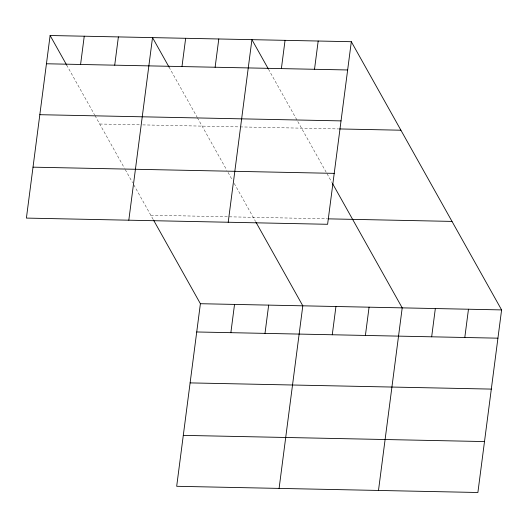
<?xml version="1.0" encoding="UTF-8"?>
<svg xmlns="http://www.w3.org/2000/svg" width="528" height="528" viewBox="0 0 528 528"><rect width="100%" height="100%" fill="white"/><g stroke="black" fill="none" stroke-linecap="round" stroke-linejoin="round"><path stroke-width="0.4" stroke-dasharray="2.64 1.98" d="M99.706 124.014L139.531 124.832M142.784 124.898L239.29 126.885M240.095 126.905L338.686 128.931M150.803 215.206L327.558 218.843M268.448 69.161L326.284 172.379M327.063 173.758L332.092 182.741M169.052 67.115L196.997 116.992M197.393 117.691L226.888 170.333M228.05 172.405L232.307 180.008M234.247 183.46L255.572 221.522M66.647 65.01L94.591 114.88M94.981 115.586L124.483 168.227M125.255 169.607L132.607 182.734M133.769 184.807L153.556 220.123"/><path stroke-width="0.79" d="M50.114 35.508L26.4 218.09L327.604 224.288L351.318 41.705L50.114 35.508L66.647 65.01M80.579 64.469L84.249 36.208M114.715 65.175L118.384 36.907M128.812 220.196L152.526 37.613L169.052 67.115M181.982 66.554L185.658 38.293M215.12 67.241L218.79 38.973M153.556 220.123L200.396 303.712L176.682 486.295L477.886 492.492L501.6 309.91L351.318 41.705M228.208 222.242L251.922 39.659L268.059 68.455M230.861 332.68L234.531 304.412M281.384 68.6L285.054 40.339M264.997 333.379L268.666 305.118M314.516 69.28L318.186 41.019M279.094 488.407L302.808 305.818L255.968 222.229M332.264 334.765L335.94 306.497M365.402 335.445L369.072 307.184M378.49 490.453L402.204 307.864L332.482 183.434M431.666 336.811L435.336 308.543M464.798 337.491L468.468 309.23M46.444 63.769L347.648 69.967M39.831 114.695L341.035 120.892M339.497 128.944L400.91 130.211M33.013 167.165L334.217 173.362M328.363 218.856L452.008 221.404M200.396 303.712L501.6 309.91M196.726 331.973L497.93 338.171M190.113 382.899L491.317 389.096M183.295 435.369L484.499 441.566"/></g></svg>
